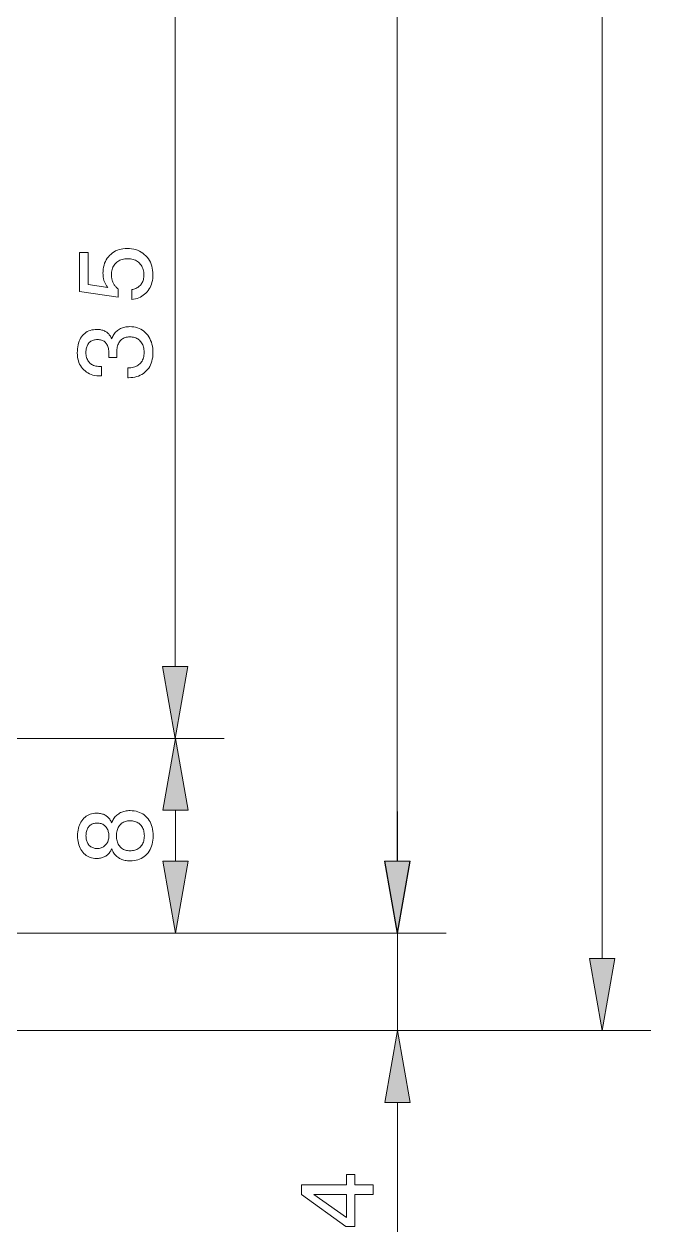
# Model space of a CAD drawing. Extents: x 0 to 297, y 0 to 547.
# Drawn here: x 196.47 to 222.21, y 135.89 to 185.49 of the extents above; entities that cross this region are included whole.
import ezdxf

# ---------------------------------------------------------------- set-up
doc = ezdxf.new("R2010")
doc.units = 0

msp = doc.modelspace()

# ---------------------------------------------------------------- linework, layer by layer
at = {"color": 7, "lineweight": 13}
for p, q in [((211.797, 151.112), (211.797, 326.904)), ((220.21, 147.112), (220.21, 326.904)), ((202.674, 159.112), (202.674, 188.204)), ((167.6, 156.158), (204.684, 156.158)), ((167.6, 156.158), (204.674, 156.158)), ((166.4, 148.158), (204.684, 148.158)), ((166.4, 148.158), (213.797, 148.158)), ((166.4, 148.158), (213.8, 148.158)), ((161.059, 144.158), (213.8, 144.158)), ((161.059, 144.158), (222.21, 144.158))]:
    msp.add_line(p, q, dxfattribs=at)
at = {"color": 7, "lineweight": 13, "ltscale": 0.052279}
msp.add_line((202.684, 151.112), (202.684, 153.204), dxfattribs=at)
at = {"color": 7, "lineweight": 13, "ltscale": 0.051139}
msp.add_line((211.8, 151.112), (211.8, 153.158), dxfattribs=at)
at = {"color": 7, "lineweight": 13, "ltscale": 0.1}
msp.add_line((211.8, 144.158), (211.8, 148.158), dxfattribs=at)
at = {"color": 7, "lineweight": 13, "ltscale": 0.132772}
msp.add_line((211.8, 135.893), (211.8, 141.204), dxfattribs=at)
at = {"color": 7, "lineweight": 13}
for points in [[(200.892, 174.187), (200.892, 174.587), (200.938, 174.596), (200.982, 174.606), (201.023, 174.62), (201.063, 174.636), (201.1, 174.654), (201.136, 174.675), (201.17, 174.698), (201.201, 174.723), (201.23, 174.752), (201.258, 174.782), (201.283, 174.815), (201.305, 174.849), (201.325, 174.885), (201.342, 174.923), (201.357, 174.963), (201.368, 175.005), (201.378, 175.048), (201.384, 175.093), (201.388, 175.139), (201.39, 175.188), (201.388, 175.247), (201.382, 175.304), (201.373, 175.358), (201.36, 175.41), (201.344, 175.46), (201.324, 175.507), (201.3, 175.552), (201.272, 175.595), (201.241, 175.635), (201.206, 175.673), (201.168, 175.708), (201.128, 175.739), (201.086, 175.766), (201.041, 175.79), (200.994, 175.81), (200.944, 175.827), (200.893, 175.84), (200.838, 175.849), (200.782, 175.854), (200.723, 175.856), (200.663, 175.854), (200.606, 175.849), (200.551, 175.84), (200.499, 175.827), (200.449, 175.811), (200.401, 175.791), (200.356, 175.767), (200.314, 175.74), (200.274, 175.709), (200.236, 175.675), (200.202, 175.637), (200.171, 175.597), (200.144, 175.555), (200.12, 175.51), (200.1, 175.463), (200.084, 175.413), (200.071, 175.36), (200.062, 175.305), (200.057, 175.248), (200.055, 175.188), (200.056, 175.153), (200.058, 175.119), (200.061, 175.086), (200.066, 175.053), (200.072, 175.021), (200.08, 174.989), (200.089, 174.958), (200.1, 174.928), (200.111, 174.898), (200.125, 174.869), (200.139, 174.84), (200.155, 174.812), (200.172, 174.785), (200.191, 174.759), (200.211, 174.733), (200.232, 174.709), (200.255, 174.684), (200.279, 174.661), (200.305, 174.638), (200.331, 174.617), (200.331, 174.273), (198.742, 174.509), (198.742, 176.111), (199.096, 176.111), (199.096, 174.798), (199.903, 174.678), (199.885, 174.7), (199.867, 174.722), (199.85, 174.746), (199.835, 174.77), (199.82, 174.795), (199.806, 174.821), (199.793, 174.847), (199.78, 174.875), (199.769, 174.903), (199.759, 174.932), (199.749, 174.961), (199.741, 174.991), (199.734, 175.022), (199.727, 175.053), (199.722, 175.085), (199.717, 175.117), (199.714, 175.15), (199.711, 175.183), (199.71, 175.217), (199.709, 175.251), (199.712, 175.342), (199.72, 175.429), (199.734, 175.512), (199.753, 175.592), (199.778, 175.668), (199.808, 175.74), (199.844, 175.809), (199.885, 175.875), (199.931, 175.936), (199.983, 175.994), (200.04, 176.048), (200.1, 176.096), (200.163, 176.138), (200.23, 176.174), (200.3, 176.205), (200.374, 176.231), (200.451, 176.25), (200.531, 176.265), (200.615, 176.273), (200.702, 176.276), (200.795, 176.273), (200.884, 176.264), (200.97, 176.249), (201.051, 176.228), (201.13, 176.201), (201.204, 176.168), (201.276, 176.13), (201.343, 176.085), (201.407, 176.034), (201.468, 175.977), (201.523, 175.916), (201.573, 175.851), (201.617, 175.782), (201.655, 175.71), (201.687, 175.634), (201.714, 175.555), (201.734, 175.472), (201.749, 175.385), (201.758, 175.295), (201.761, 175.201), (201.758, 175.117), (201.751, 175.037), (201.739, 174.959), (201.722, 174.885), (201.701, 174.813), (201.674, 174.744), (201.643, 174.678), (201.607, 174.615), (201.567, 174.555), (201.521, 174.498), (201.472, 174.444), (201.42, 174.396), (201.364, 174.352), (201.306, 174.314), (201.244, 174.28), (201.18, 174.251), (201.112, 174.228), (201.042, 174.209), (200.969, 174.195)], [(200.734, 170.969), (200.734, 171.368), (200.796, 171.371), (200.855, 171.377), (200.911, 171.386), (200.964, 171.399), (201.015, 171.414), (201.062, 171.434), (201.107, 171.456), (201.149, 171.481), (201.188, 171.51), (201.224, 171.542), (201.257, 171.577), (201.287, 171.614), (201.313, 171.654), (201.335, 171.697), (201.355, 171.743), (201.37, 171.791), (201.382, 171.842), (201.391, 171.896), (201.396, 171.952), (201.398, 172.011), (201.396, 172.069), (201.392, 172.124), (201.384, 172.177), (201.373, 172.227), (201.358, 172.275), (201.341, 172.32), (201.321, 172.363), (201.297, 172.403), (201.27, 172.441), (201.24, 172.476), (201.207, 172.508), (201.172, 172.537), (201.134, 172.562), (201.094, 172.584), (201.052, 172.603), (201.008, 172.618), (200.961, 172.63), (200.911, 172.639), (200.86, 172.644), (200.806, 172.645), (200.757, 172.644), (200.71, 172.639), (200.665, 172.63), (200.623, 172.619), (200.582, 172.604), (200.544, 172.585), (200.509, 172.563), (200.475, 172.538), (200.444, 172.51), (200.415, 172.478), (200.388, 172.443), (200.364, 172.405), (200.343, 172.365), (200.325, 172.322), (200.309, 172.276), (200.297, 172.228), (200.287, 172.177), (200.28, 172.123), (200.276, 172.066), (200.274, 172.007), (200.274, 171.998), (200.274, 171.99), (200.275, 171.981), (200.275, 171.972), (200.275, 171.963), (200.275, 171.955), (200.275, 171.946), (200.276, 171.936), (200.276, 171.927), (200.276, 171.918), (200.277, 171.909), (200.277, 171.898), (200.278, 171.888), (200.278, 171.876), (200.279, 171.864), (200.28, 171.852), (200.28, 171.839), (200.281, 171.825), (200.282, 171.811), (200.283, 171.796), (199.943, 171.796), (199.944, 171.805), (199.944, 171.814), (199.945, 171.823), (199.945, 171.832), (199.945, 171.841), (199.945, 171.85), (199.946, 171.859), (199.946, 171.867), (199.946, 171.876), (199.946, 171.884), (199.947, 171.893), (199.947, 171.901), (199.947, 171.909), (199.947, 171.917), (199.947, 171.925), (199.947, 171.933), (199.947, 171.94), (199.948, 171.948), (199.948, 171.955), (199.948, 171.962), (199.946, 172.019), (199.943, 172.073), (199.937, 172.123), (199.929, 172.171), (199.919, 172.216), (199.906, 172.257), (199.891, 172.296), (199.874, 172.331), (199.854, 172.364), (199.833, 172.394), (199.808, 172.42), (199.782, 172.444), (199.753, 172.465), (199.721, 172.483), (199.687, 172.499), (199.651, 172.511), (199.612, 172.521), (199.571, 172.528), (199.528, 172.532), (199.482, 172.534), (199.437, 172.532), (199.395, 172.528), (199.355, 172.521), (199.316, 172.512), (199.28, 172.5), (199.246, 172.485), (199.215, 172.467), (199.185, 172.447), (199.157, 172.424), (199.132, 172.398), (199.108, 172.369), (199.088, 172.339), (199.069, 172.305), (199.053, 172.27), (199.04, 172.232), (199.029, 172.192), (199.02, 172.149), (199.014, 172.104), (199.011, 172.056), (199.009, 172.007), (199.011, 171.951), (199.016, 171.897), (199.024, 171.847), (199.035, 171.799), (199.05, 171.754), (199.068, 171.712), (199.089, 171.673), (199.113, 171.636), (199.141, 171.602), (199.172, 171.571), (199.206, 171.543), (199.243, 171.518), (199.283, 171.495), (199.326, 171.476), (199.372, 171.46), (199.421, 171.446), (199.473, 171.436), (199.529, 171.429), (199.587, 171.424), (199.648, 171.423), (199.648, 171.039), (199.619, 171.039), (199.532, 171.042), (199.45, 171.049), (199.37, 171.062), (199.295, 171.08), (199.223, 171.103), (199.154, 171.131), (199.09, 171.164), (199.028, 171.203), (198.971, 171.246), (198.917, 171.295), (198.867, 171.348), (198.823, 171.405), (198.783, 171.465), (198.749, 171.529), (198.721, 171.596), (198.697, 171.667), (198.679, 171.741), (198.666, 171.819), (198.658, 171.9), (198.655, 171.986), (198.657, 172.075), (198.664, 172.161), (198.674, 172.243), (198.689, 172.32), (198.708, 172.394), (198.732, 172.463), (198.76, 172.528), (198.791, 172.589), (198.828, 172.645), (198.868, 172.698), (198.912, 172.746), (198.96, 172.789), (199.011, 172.827), (199.065, 172.86), (199.123, 172.888), (199.184, 172.911), (199.249, 172.928), (199.317, 172.941), (199.388, 172.949), (199.463, 172.951), (199.505, 172.95), (199.547, 172.947), (199.587, 172.942), (199.626, 172.936), (199.664, 172.927), (199.7, 172.917), (199.736, 172.904), (199.77, 172.89), (199.802, 172.873), (199.834, 172.855), (199.864, 172.835), (199.892, 172.813), (199.919, 172.789), (199.945, 172.764), (199.969, 172.736), (199.992, 172.707), (200.013, 172.676), (200.033, 172.643), (200.051, 172.608), (200.068, 172.572), (200.086, 172.619), (200.107, 172.664), (200.13, 172.707), (200.154, 172.747), (200.181, 172.785), (200.21, 172.82), (200.24, 172.854), (200.273, 172.885), (200.307, 172.913), (200.344, 172.94), (200.382, 172.963), (200.422, 172.985), (200.464, 173.004), (200.508, 173.02), (200.553, 173.034), (200.6, 173.045), (200.649, 173.054), (200.699, 173.06), (200.752, 173.064), (200.806, 173.065), (200.89, 173.062), (200.972, 173.053), (201.05, 173.038), (201.124, 173.018), (201.195, 172.991), (201.263, 172.959), (201.327, 172.92), (201.388, 172.876), (201.445, 172.826), (201.499, 172.77), (201.549, 172.709), (201.593, 172.644), (201.633, 172.575), (201.667, 172.503), (201.695, 172.426), (201.719, 172.346), (201.737, 172.262), (201.75, 172.173), (201.758, 172.081), (201.761, 171.986), (201.758, 171.895), (201.75, 171.808), (201.736, 171.724), (201.717, 171.645), (201.693, 171.569), (201.663, 171.497), (201.627, 171.428), (201.587, 171.364), (201.54, 171.303), (201.489, 171.246), (201.432, 171.193), (201.373, 171.146), (201.309, 171.105), (201.242, 171.069), (201.171, 171.038), (201.097, 171.014), (201.019, 170.994), (200.937, 170.98), (200.852, 170.972), (200.763, 170.969)], [(202.153, 159.112), (202.674, 156.158), (203.195, 159.112)], [(203.205, 153.204), (202.684, 156.158), (202.163, 153.204)], [(200.069, 151.621), (200.05, 151.583), (200.03, 151.546), (200.009, 151.511), (199.986, 151.479), (199.962, 151.448), (199.937, 151.419), (199.91, 151.393), (199.882, 151.368), (199.853, 151.345), (199.822, 151.324), (199.79, 151.305), (199.757, 151.289), (199.722, 151.274), (199.686, 151.261), (199.648, 151.25), (199.609, 151.241), (199.569, 151.234), (199.527, 151.229), (199.484, 151.226), (199.439, 151.225), (199.371, 151.228), (199.306, 151.235), (199.244, 151.248), (199.184, 151.266), (199.127, 151.29), (199.073, 151.318), (199.021, 151.352), (198.971, 151.39), (198.924, 151.434), (198.88, 151.483), (198.839, 151.537), (198.803, 151.593), (198.77, 151.652), (198.742, 151.715), (198.719, 151.781), (198.699, 151.85), (198.684, 151.922), (198.674, 151.997), (198.667, 152.075), (198.665, 152.157), (198.667, 152.239), (198.674, 152.317), (198.684, 152.393), (198.699, 152.465), (198.719, 152.534), (198.742, 152.6), (198.77, 152.662), (198.803, 152.722), (198.839, 152.778), (198.88, 152.831), (198.924, 152.879), (198.971, 152.923), (199.021, 152.961), (199.073, 152.994), (199.127, 153.023), (199.184, 153.046), (199.244, 153.064), (199.306, 153.076), (199.371, 153.084), (199.439, 153.087), (199.484, 153.086), (199.528, 153.083), (199.57, 153.078), (199.611, 153.071), (199.65, 153.062), (199.688, 153.052), (199.724, 153.039), (199.759, 153.025), (199.793, 153.008), (199.824, 152.99), (199.855, 152.969), (199.884, 152.947), (199.912, 152.922), (199.939, 152.896), (199.964, 152.867), (199.987, 152.836), (200.01, 152.803), (200.031, 152.768), (200.051, 152.731), (200.069, 152.692), (200.089, 152.741), (200.11, 152.786), (200.134, 152.83), (200.159, 152.87), (200.187, 152.909), (200.216, 152.945), (200.247, 152.978), (200.281, 153.01), (200.316, 153.038), (200.354, 153.065), (200.393, 153.088), (200.434, 153.11), (200.477, 153.129), (200.521, 153.145), (200.567, 153.159), (200.615, 153.17), (200.665, 153.179), (200.716, 153.185), (200.769, 153.189), (200.824, 153.19), (200.908, 153.187), (200.99, 153.179), (201.067, 153.165), (201.142, 153.145), (201.212, 153.12), (201.279, 153.089), (201.343, 153.053), (201.403, 153.011), (201.46, 152.964), (201.513, 152.911), (201.562, 152.853), (201.606, 152.791), (201.644, 152.726), (201.678, 152.656), (201.706, 152.583), (201.729, 152.505), (201.747, 152.424), (201.76, 152.339), (201.768, 152.25), (201.77, 152.157), (201.768, 152.064), (201.76, 151.975), (201.747, 151.89), (201.729, 151.809), (201.706, 151.732), (201.678, 151.658), (201.644, 151.589), (201.606, 151.523), (201.562, 151.462), (201.513, 151.404), (201.46, 151.351), (201.403, 151.304), (201.343, 151.262), (201.279, 151.226), (201.212, 151.196), (201.142, 151.171), (201.067, 151.151), (200.99, 151.137), (200.908, 151.129), (200.824, 151.126), (200.769, 151.127), (200.716, 151.131), (200.665, 151.137), (200.615, 151.146), (200.567, 151.157), (200.521, 151.171), (200.477, 151.188), (200.434, 151.206), (200.393, 151.228), (200.354, 151.251), (200.316, 151.278), (200.281, 151.306), (200.247, 151.337), (200.216, 151.371), (200.187, 151.407), (200.159, 151.445), (200.134, 151.485), (200.11, 151.528), (200.089, 151.574)], [(200.815, 151.541), (200.869, 151.543), (200.92, 151.548), (200.969, 151.556), (201.016, 151.568), (201.061, 151.583), (201.103, 151.601), (201.143, 151.622), (201.18, 151.647), (201.216, 151.675), (201.249, 151.707), (201.279, 151.741), (201.306, 151.778), (201.33, 151.817), (201.35, 151.858), (201.368, 151.902), (201.382, 151.948), (201.393, 151.997), (201.401, 152.048), (201.406, 152.101), (201.408, 152.157), (201.406, 152.213), (201.401, 152.267), (201.393, 152.318), (201.382, 152.367), (201.368, 152.413), (201.35, 152.457), (201.33, 152.499), (201.306, 152.538), (201.279, 152.575), (201.249, 152.609), (201.216, 152.641), (201.18, 152.669), (201.143, 152.694), (201.103, 152.715), (201.061, 152.733), (201.016, 152.748), (200.969, 152.76), (200.92, 152.768), (200.869, 152.773), (200.815, 152.775), (200.765, 152.773), (200.718, 152.768), (200.672, 152.76), (200.628, 152.748), (200.587, 152.734), (200.548, 152.715), (200.51, 152.694), (200.475, 152.669), (200.442, 152.641), (200.412, 152.61), (200.383, 152.576), (200.358, 152.539), (200.336, 152.5), (200.317, 152.459), (200.3, 152.415), (200.287, 152.368), (200.276, 152.319), (200.269, 152.268), (200.264, 152.213), (200.263, 152.157), (200.264, 152.101), (200.269, 152.047), (200.276, 151.996), (200.287, 151.947), (200.3, 151.901), (200.317, 151.857), (200.336, 151.815), (200.358, 151.776), (200.383, 151.74), (200.412, 151.706), (200.442, 151.675), (200.475, 151.647), (200.51, 151.622), (200.548, 151.601), (200.587, 151.582), (200.628, 151.568), (200.672, 151.556), (200.718, 151.548), (200.765, 151.543)], [(199.472, 151.636), (199.515, 151.638), (199.555, 151.642), (199.594, 151.649), (199.631, 151.659), (199.666, 151.672), (199.7, 151.687), (199.732, 151.706), (199.763, 151.727), (199.791, 151.752), (199.818, 151.779), (199.843, 151.808), (199.865, 151.839), (199.885, 151.872), (199.902, 151.907), (199.916, 151.944), (199.928, 151.983), (199.937, 152.024), (199.944, 152.066), (199.948, 152.111), (199.949, 152.157), (199.948, 152.204), (199.944, 152.248), (199.937, 152.291), (199.928, 152.332), (199.916, 152.371), (199.902, 152.408), (199.885, 152.443), (199.865, 152.477), (199.843, 152.508), (199.818, 152.538), (199.791, 152.565), (199.763, 152.589), (199.732, 152.61), (199.7, 152.629), (199.666, 152.644), (199.631, 152.657), (199.594, 152.667), (199.555, 152.674), (199.515, 152.678), (199.472, 152.68), (199.43, 152.678), (199.39, 152.674), (199.352, 152.667), (199.315, 152.658), (199.28, 152.645), (199.247, 152.63), (199.216, 152.612), (199.187, 152.591), (199.16, 152.567), (199.134, 152.541), (199.111, 152.512), (199.09, 152.481), (199.071, 152.448), (199.055, 152.412), (199.042, 152.375), (199.03, 152.336), (199.022, 152.294), (199.016, 152.251), (199.012, 152.205), (199.011, 152.157), (199.012, 152.11), (199.016, 152.064), (199.022, 152.021), (199.03, 151.98), (199.042, 151.94), (199.055, 151.903), (199.071, 151.868), (199.09, 151.835), (199.111, 151.804), (199.134, 151.775), (199.16, 151.749), (199.187, 151.725), (199.216, 151.704), (199.247, 151.686), (199.28, 151.671), (199.315, 151.659), (199.352, 151.649), (199.39, 151.642), (199.43, 151.638)], [(202.163, 151.112), (202.684, 148.158), (203.205, 151.112)], [(211.276, 151.112), (211.797, 148.158), (212.318, 151.112)], [(211.28, 151.112), (211.8, 148.158), (212.321, 151.112)], [(219.689, 147.112), (220.21, 144.158), (220.731, 147.112)], [(212.321, 141.204), (211.8, 144.158), (211.28, 141.204)], [(210.8, 137.43), (210.058, 137.43), (210.058, 136.112), (209.679, 136.112), (207.868, 137.425), (207.868, 137.818), (209.713, 137.818), (209.713, 138.245), (210.058, 138.245), (210.058, 137.818), (210.8, 137.818)], [(209.713, 136.475), (209.713, 137.43), (208.37, 137.43)]]:
    msp.add_lwpolyline(points, close=True, dxfattribs=at)
for points in [[(202.153, 159.112), (202.674, 156.158), (202.153, 159.112), (203.195, 159.112)], [(203.205, 153.204), (202.684, 156.158), (203.205, 153.204), (202.163, 153.204)], [(202.163, 151.112), (202.684, 148.158), (202.163, 151.112), (203.205, 151.112)], [(211.276, 151.112), (211.797, 148.158), (211.276, 151.112), (212.318, 151.112)], [(211.28, 151.112), (211.8, 148.158), (211.28, 151.112), (212.321, 151.112)], [(219.689, 147.112), (220.21, 144.158), (219.689, 147.112), (220.731, 147.112)], [(212.321, 141.204), (211.8, 144.158), (212.321, 141.204), (211.28, 141.204)]]:
    msp.add_solid(points, dxfattribs=at)

doc.saveas('drawing.dxf')
